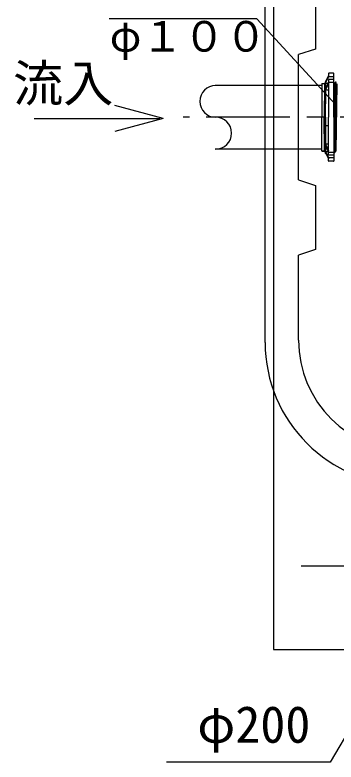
# Model space of a CAD drawing. Units: millimetres, scale not verified. Extents: x -9673 to 7645, y -6713 to 5365.
# Drawn here: x -6859 to -6282, y -817 to 523 of the extents above; entities that cross this region are included whole.
import ezdxf
from ezdxf.enums import TextEntityAlignment as Align

# ---------------------------------------------------------------- set-up
doc = ezdxf.new("R2010")
doc.units = ezdxf.units.MM
doc.header["$LTSCALE"] = 30
doc.linetypes.add('CHAIN1', pattern=[8, 5, -1, 1, -1])
doc.linetypes.add('CHAIN2', pattern=[12, 9, -1, 1, -1])
doc.layers.add('0-1_KIKI', color=3, linetype='Continuous', lineweight=25)
doc.layers.add('0-3_A-PIPE', color=2, linetype='Continuous', lineweight=25)
doc.styles.add('MS Gothic', font='')
doc.styles.get('MS Gothic').set_extended_font_data('MS Gothic')

msp = doc.modelspace()

# ---------------------------------------------------------------- linework, layer by layer
at = {"layer": '0-1_KIKI'}
for p, q in [((-6409.72, -64.29), (-6409.72, 743.71)), ((-6319.61, 577.21), (-6319.61, 462.21)), ((-6319.61, 462.21), (-6349.72, 452.21)), ((-6349.72, 227.21), (-6349.72, 452.21)), ((-6296.26, 417.71), (-6296.26, 412.57)), ((-6286.76, 418.71), (-6295.26, 418.71)), ((-6286.26, 339.71), (-6286.26, 418.21)), ((-6301.47, 402.44), (-6302.4, 400.66)), ((-6301.26, 402.72), (-6296.26, 414.21)), ((-6301.26, 401.2), (-6296.26, 412.57)), ((-6301.26, 404.71), (-6301.26, 401.5)), ((-6301.26, 339.71), (-6301.26, 402.72)), ((-6301.26, 391.2), (-6296.26, 402.57)), ((-6300.26, 405.71), (-6299.96, 405.71)), ((-6286.26, 412.57), (-6296.26, 412.57)), ((-6296.26, 406.99), (-6296.26, 339.71)), ((-6296.26, 402.57), (-6286.26, 402.57)), ((-6286.26, 407.49), (-6295.76, 407.49)), ((-6286.07, 402.44), (-6285.14, 400.66)), ((-6283.33, 402.44), (-6284.26, 400.66)), ((-6308.21, 396.71), (-6499.19, 396.71)), ((-6307.71, 400.39), (-6308.21, 399.89)), ((-6308.21, 399.89), (-6308.21, 339.71)), ((-6307.71, 400.39), (-6302.91, 400.39)), ((-6302.92, 399.89), (-6303.78, 339.71)), ((-6301.26, 401.2), (-6296.86, 401.2)), ((-6284.77, 399.89), (-6286.26, 296.89)), ((-6282.89, 402.21), (-6284.7, 276.71)), ((-6281.14, 399.89), (-6282.89, 279.03)), ((-6301.26, 386.84), (-6301.94, 339.71)), ((-6308.21, 279.53), (-6308.21, 339.71)), ((-6302.92, 279.52), (-6303.78, 339.71)), ((-6301.26, 292.57), (-6301.94, 339.71)), ((-6301.26, 339.71), (-6301.26, 276.69)), ((-6296.26, 272.42), (-6296.26, 339.71)), ((-6286.26, 339.71), (-6286.26, 261.21)), ((-6301.26, 325.21), (-6296.26, 325.21)), ((-6308.21, 282.71), (-6499.19, 282.71)), ((-6301.26, 288.21), (-6296.26, 276.84)), ((-6307.71, 279.03), (-6308.21, 279.53)), ((-6304.66, 279.03), (-6307.71, 279.03)), ((-6307.47, 279.03), (-6302.91, 279.03)), ((-6301.47, 276.97), (-6302.4, 278.76)), ((-6301.26, 278.21), (-6296.86, 278.21)), ((-6301.26, 278.21), (-6296.26, 266.84)), ((-6301.26, 274.71), (-6301.26, 277.91)), ((-6301.26, 276.69), (-6296.26, 265.2)), ((-6300.26, 273.71), (-6299.96, 273.71)), ((-6296.26, 276.84), (-6286.26, 276.84)), ((-6286.26, 271.92), (-6295.76, 271.92)), ((-6285.14, 276.97), (-6286.07, 278.76)), ((-6284.26, 276.97), (-6283.33, 278.76)), ((-6296.26, 261.71), (-6296.26, 266.84)), ((-6286.26, 266.84), (-6296.26, 266.84)), ((-6286.76, 260.71), (-6295.26, 260.71)), ((-6349.72, 227.21), (-6319.61, 217.21)), ((-6319.61, 217.21), (-6319.61, 102.21)), ((-6319.61, 102.21), (-6349.72, 92.21)), ((-6349.72, -60.29), (-6349.72, 92.21))]:
    msp.add_line(p, q, dxfattribs=at)
at = {"layer": '0-1_KIKI', "color": 4}
for p, q in [((-6424.52, 516.2), (-6689.19, 516.2)), ((-6424.52, 516.2), (-6283.05, 361.98)), ((-6592.62, 337.67), (-6679.56, 360.97)), ((-6823.82, 337.67), (-6598.86, 337.67)), ((-6592.62, 337.67), (-6679.56, 314.38))]:
    msp.add_line(p, q, dxfattribs=at)
at = {"layer": '0-1_KIKI', "linetype": 'CHAIN1'}
msp.add_line((-3725.16, 339.71), (-6556.52, 339.71), dxfattribs=at)
at = {"layer": '0-1_KIKI'}
for points in [[(-6296.26, 388.22), (-6301.26, 388.22), (-6296.26, 399.71)], [(-6296.26, 291.19), (-6301.26, 291.19), (-6296.26, 279.7)]]:
    msp.add_lwpolyline(points, dxfattribs=at)
for centre, radius, start, end in [((-6295.26, 417.71), 1, 90, 180), ((-6286.76, 418.21), 0.5, 0, 90), ((-6300.26, 404.71), 1, 90, 180), ((-6295.76, 406.99), 0.5, 90, 180), ((-6286.51, 402.21), 0.5, 27.5, 59.04264), ((-6282.89, 402.21), 0.5, 27.5, 152.5), ((-6498.26, 368.21), 28.5, 90, 270), ((-6302.84, 400.89), 0.5, 262.32983, 332.5), ((-6284.7, 400.89), 0.5, 207.5, 332.5), ((-6498.26, 311.21), 28.5, 270, 90), ((-6302.84, 278.53), 0.5, 27.5, 97.67017), ((-6300.26, 274.71), 1, 180, 270), ((-6295.76, 272.42), 0.5, 180, 270), ((-6286.51, 278.53), 0.5, 27.5, 59.04264), ((-6284.7, 277.21), 0.5, 207.5, 332.5), ((-6282.89, 278.53), 0.5, 27.5, 152.5), ((-6295.26, 261.71), 1, 180, 270), ((-6286.76, 261.21), 0.5, 270, 0), ((-6153.72, -64.29), 256, 180, 270), ((-6149.72, -60.29), 200, 180, 270)]:
    msp.add_arc(centre, radius, start, end, dxfattribs=at)
at = {"layer": '0-3_A-PIPE', "linetype": 'CHAIN2'}
msp.add_line((-6344.75, -465.34), (-5944.75, -465.34), dxfattribs=at)
at = {"layer": '0-3_A-PIPE', "color": 4}
for p, q in [((-6144.75, -565.34), (-6292.74, -817.35)), ((-6292.74, -817.35), (-6586.54, -817.35))]:
    msp.add_line(p, q, dxfattribs=at)
at = {"layer": '0-3_A-PIPE'}
msp.add_lwpolyline([(-6394.75, 1304.66), (-6394.75, -615.34), (-3904.75, -615.34)], dxfattribs=at)

# ---------------------------------------------------------------- texts
at = {"layer": '0-1_KIKI', "color": 4, "style": 'MS Gothic'}
for s, height, p in [('φ１００', 54.99, (-6688.5, 441.05)), ('流入', 65.98, (-6861.92, 348.01))]:
    msp.add_text(s, height=height, dxfattribs=at).set_placement(p, align=Align.BOTTOM_LEFT)
at = {"layer": '0-3_A-PIPE', "color": 4, "style": 'MS Gothic'}
msp.add_text('φ200', height=65.98, dxfattribs=at).set_placement((-6531.42, -802.53), align=Align.BOTTOM_LEFT)

doc.saveas('drawing.dxf')
